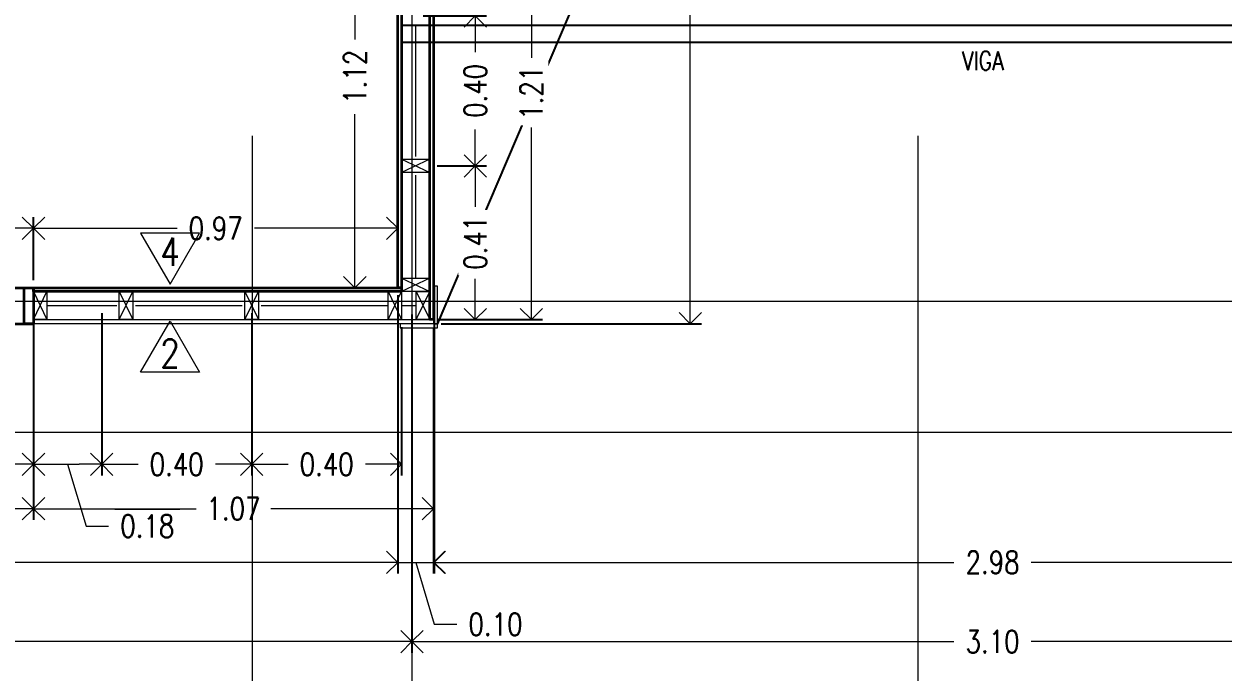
# Model space of a CAD drawing. Header units: metres. Extents: x -2 to 612, y -64 to 156.
# Drawn here: x 459.56 to 462.758, y 42.312 to 44.04 of the extents above; entities that cross this region are included whole.
import ezdxf

# ---------------------------------------------------------------- set-up
doc = ezdxf.new("R2010")
doc.units = ezdxf.units.M
doc.header["$LTSCALE"] = 5
doc.header["$MEASUREMENT"] = 0
doc.layers.get('0').update_dxf_attribs({"color": 30})
doc.layers.get('DEFPOINTS').update_dxf_attribs({"color": 210})
for name, color, linetype, lineweight in [('A-ANNO-DIMS', 3, 'Continuous', 18), ('A-ANNO-SYMB', 3, 'Continuous', 18), ('A-ANNO-TEXT', 3, 'Continuous', 18), ('A-DETL-MBND', 3, 'Continuous', 18), ('A-ELEV-IDEN', 3, 'Continuous', 18), ('A-ELEV-MBE1', 7, 'Continuous', 35), ('A-ELEV-MBE2', 4, 'Continuous', 25), ('A-SECT-MCUT', 7, 'Continuous', 35), ('A-WALL-PATT', 8, 'Continuous', 18), ('A-WALL-STUD', 3, 'Continuous', 18)]:
    doc.layers.add(name, color=color, linetype=linetype, lineweight=lineweight)
doc.styles.add('E-ROMANS', font='romans.shx', dxfattribs={"width": 0.8})
doc.dimstyles.new('E-0050_ARW_12', dxfattribs={"dimscale": 0.001, "dimtxt": 60, "dimasz": 60, "dimexe": 30, "dimexo": 20, "dimgap": 30, "dimtad": 0, "dimzin": 0, "dimdsep": 46, "dimtxsty": 'E-ROMANS', "dimblk": 'OPEN90', "dimcen": 30, "dimclrd": 256, "dimclre": 256, "dimclrt": 256, "dimadec": 0, "dimazin": 0, "dimtfac": 1, "dimtmove": 1, "dimatfit": 3, "dimldrblk": 'OPEN90', "dimfxl": 1, "dimtfill": 1, "dimtolj": 1, "dimtzin": 0, "dimlwd": -1, "dimarcsym": 0})

# ---------------------------------------------------------------- blocks, each defined once
blk = doc.blocks.new('_Open90')
at = {"color": 0, "linetype": 'ByBlock', "lineweight": -2}
for p, q in [((0, 0), (-1, 0)), ((-0.5, 0.5), (0, 0)), ((0, 0), (-0.5, -0.5))]:
    blk.add_line(p, q, dxfattribs=at)
blk = doc.blocks.new('*D309')
at = {"layer": 'A-ANNO-DIMS', "lineweight": -2, "transparency": 16777216}
for p, q in [((458.7355, 43.269), (458.7355, 42.8358)), ((459.5855, 43.279), (459.5855, 42.8358))]:
    blk.add_line(p, q, dxfattribs=at)
at = {"layer": 'A-ANNO-DIMS', "transparency": 16777216}
for p, q in [((458.7955, 42.8658), (459.0574, 42.8658)), ((459.5255, 42.8658), (459.2637, 42.8658))]:
    blk.add_line(p, q, dxfattribs=at)
at = {"layer": 'DEFPOINTS', "color": 0, "transparency": 16777216}
for p in [(459.5855, 43.299), (458.7355, 43.289), (459.5855, 42.8658)]:
    blk.add_point(p, dxfattribs=at)
at = {"layer": 'A-ANNO-DIMS', "transparency": 16777216, "xscale": 0.06, "yscale": 0.06, "zscale": 0.06, "rotation": 180}
blk.add_blockref('_Open90', (458.7355, 42.8658), dxfattribs=at)
at = {"layer": 'A-ANNO-DIMS', "transparency": 16777216, "xscale": 0.06, "yscale": 0.06, "zscale": 0.06}
blk.add_blockref('_Open90', (459.5855, 42.8658), dxfattribs=at)
at = {"layer": 'A-ANNO-DIMS', "transparency": 16777216, "insert": (459.1605, 42.8658), "char_height": 0.06, "attachment_point": 5, "style": 'E-ROMANS', "bg_fill": 3, "box_fill_scale": 1.25, "bg_fill_color": 256, "bg_fill_true_color": 13158600, "bg_fill_transparency": 0}
blk.add_mtext('\\A1;0.85', dxfattribs=at)
blk = doc.blocks.new('*D310')
at = {"layer": 'A-ANNO-DIMS', "lineweight": -2, "transparency": 16777216}
for p, q in [((459.5855, 43.279), (459.5855, 42.8358)), ((459.7675, 43.269), (459.7675, 42.8358))]:
    blk.add_line(p, q, dxfattribs=at)
at = {"layer": 'A-ANNO-DIMS', "transparency": 16777216}
for p, q in [((459.6455, 42.8658), (459.7075, 42.8658)), ((459.6765, 42.8658), (459.726, 42.7008)), ((459.726, 42.7008), (459.786, 42.7008))]:
    blk.add_line(p, q, dxfattribs=at)
at = {"layer": 'DEFPOINTS', "color": 0, "transparency": 16777216}
for p in [(459.5855, 43.299), (459.7675, 43.289), (459.7675, 42.8658)]:
    blk.add_point(p, dxfattribs=at)
at = {"layer": 'A-ANNO-DIMS', "transparency": 16777216, "xscale": 0.06, "yscale": 0.06, "zscale": 0.06, "rotation": 180}
blk.add_blockref('_Open90', (459.5855, 42.8658), dxfattribs=at)
at = {"layer": 'A-ANNO-DIMS', "transparency": 16777216, "xscale": 0.06, "yscale": 0.06, "zscale": 0.06}
blk.add_blockref('_Open90', (459.7675, 42.8658), dxfattribs=at)
at = {"layer": 'A-ANNO-DIMS', "transparency": 16777216, "insert": (459.8892, 42.7008), "char_height": 0.06, "attachment_point": 5, "style": 'E-ROMANS', "bg_fill": 3, "box_fill_scale": 1.25, "bg_fill_color": 256, "bg_fill_true_color": 13158600, "bg_fill_transparency": 0}
blk.add_mtext('\\A1;0.18', dxfattribs=at)
blk = doc.blocks.new('*D311')
at = {"layer": 'A-ANNO-DIMS', "lineweight": -2, "transparency": 16777216}
for p, q in [((459.7675, 43.269), (459.7675, 42.8358)), ((460.1675, 43.269), (460.1675, 42.8358))]:
    blk.add_line(p, q, dxfattribs=at)
at = {"layer": 'A-ANNO-DIMS', "transparency": 16777216}
for p, q in [((459.8275, 42.8658), (459.8644, 42.8658)), ((460.1075, 42.8658), (460.0707, 42.8658))]:
    blk.add_line(p, q, dxfattribs=at)
at = {"layer": 'DEFPOINTS', "color": 0, "transparency": 16777216}
for p in [(459.7675, 43.289), (460.1675, 43.289), (460.1675, 42.8658)]:
    blk.add_point(p, dxfattribs=at)
at = {"layer": 'A-ANNO-DIMS', "transparency": 16777216, "xscale": 0.06, "yscale": 0.06, "zscale": 0.06, "rotation": 180}
blk.add_blockref('_Open90', (459.7675, 42.8658), dxfattribs=at)
at = {"layer": 'A-ANNO-DIMS', "transparency": 16777216, "xscale": 0.06, "yscale": 0.06, "zscale": 0.06}
blk.add_blockref('_Open90', (460.1675, 42.8658), dxfattribs=at)
at = {"layer": 'A-ANNO-DIMS', "transparency": 16777216, "insert": (459.9675, 42.8658), "char_height": 0.06, "attachment_point": 5, "style": 'E-ROMANS', "bg_fill": 3, "box_fill_scale": 1.25, "bg_fill_color": 256, "bg_fill_true_color": 13158600, "bg_fill_transparency": 0}
blk.add_mtext('\\A1;0.40', dxfattribs=at)
blk = doc.blocks.new('*D312')
at = {"layer": 'A-ANNO-DIMS', "lineweight": -2, "transparency": 16777216}
for p, q in [((460.1675, 43.269), (460.1675, 42.8358)), ((460.5675, 43.2315), (460.5675, 42.8358))]:
    blk.add_line(p, q, dxfattribs=at)
at = {"layer": 'A-ANNO-DIMS', "transparency": 16777216}
for p, q in [((460.2275, 42.8658), (460.2644, 42.8658)), ((460.5075, 42.8658), (460.4707, 42.8658))]:
    blk.add_line(p, q, dxfattribs=at)
at = {"layer": 'DEFPOINTS', "color": 0, "transparency": 16777216}
for p in [(460.1675, 43.289), (460.5675, 43.2515), (460.5675, 42.8658)]:
    blk.add_point(p, dxfattribs=at)
at = {"layer": 'A-ANNO-DIMS', "transparency": 16777216, "xscale": 0.06, "yscale": 0.06, "zscale": 0.06, "rotation": 180}
blk.add_blockref('_Open90', (460.1675, 42.8658), dxfattribs=at)
at = {"layer": 'A-ANNO-DIMS', "transparency": 16777216, "xscale": 0.06, "yscale": 0.06, "zscale": 0.06}
blk.add_blockref('_Open90', (460.5675, 42.8658), dxfattribs=at)
at = {"layer": 'A-ANNO-DIMS', "transparency": 16777216, "insert": (460.3675, 42.8658), "char_height": 0.06, "attachment_point": 5, "style": 'E-ROMANS', "bg_fill": 3, "box_fill_scale": 1.25, "bg_fill_color": 256, "bg_fill_true_color": 13158600, "bg_fill_transparency": 0}
blk.add_mtext('\\A1;0.40', dxfattribs=at)
blk = doc.blocks.new('*D314')
at = {"layer": 'A-ANNO-DIMS', "lineweight": -2, "transparency": 16777216}
for p, q in [((459.5855, 43.2305), (459.5855, 42.7173)), ((460.6525, 43.2305), (460.6525, 42.7173))]:
    blk.add_line(p, q, dxfattribs=at)
at = {"layer": 'A-ANNO-DIMS', "transparency": 16777216}
for p, q in [((459.6455, 42.7473), (460.0193, 42.7473)), ((460.5925, 42.7473), (460.2187, 42.7473))]:
    blk.add_line(p, q, dxfattribs=at)
at = {"layer": 'DEFPOINTS', "color": 0, "transparency": 16777216}
for p in [(459.5855, 43.2505), (460.6525, 43.2505), (460.6525, 42.7473)]:
    blk.add_point(p, dxfattribs=at)
at = {"layer": 'A-ANNO-DIMS', "transparency": 16777216, "xscale": 0.06, "yscale": 0.06, "zscale": 0.06, "rotation": 180}
blk.add_blockref('_Open90', (459.5855, 42.7473), dxfattribs=at)
at = {"layer": 'A-ANNO-DIMS', "transparency": 16777216, "xscale": 0.06, "yscale": 0.06, "zscale": 0.06}
blk.add_blockref('_Open90', (460.6525, 42.7473), dxfattribs=at)
at = {"layer": 'A-ANNO-DIMS', "transparency": 16777216, "insert": (460.119, 42.7473), "char_height": 0.06, "attachment_point": 5, "style": 'E-ROMANS', "bg_fill": 3, "box_fill_scale": 1.25, "bg_fill_color": 256, "bg_fill_true_color": 13158600, "bg_fill_transparency": 0}
blk.add_mtext('\\A1;1.07', dxfattribs=at)
blk = doc.blocks.new('*D315')
at = {"layer": 'A-ANNO-DIMS', "lineweight": -2, "transparency": 16777216}
for p, q in [((458.7355, 43.2415), (458.7355, 42.7173)), ((459.5855, 43.2415), (459.5855, 42.7173))]:
    blk.add_line(p, q, dxfattribs=at)
at = {"layer": 'A-ANNO-DIMS', "transparency": 16777216}
for p, q in [((458.7955, 42.7473), (459.0574, 42.7473)), ((459.5255, 42.7473), (459.2637, 42.7473))]:
    blk.add_line(p, q, dxfattribs=at)
at = {"layer": 'DEFPOINTS', "color": 0, "transparency": 16777216}
for p in [(458.7355, 43.2615), (459.5855, 43.2615), (459.5855, 42.7473)]:
    blk.add_point(p, dxfattribs=at)
at = {"layer": 'A-ANNO-DIMS', "transparency": 16777216, "xscale": 0.06, "yscale": 0.06, "zscale": 0.06, "rotation": 180}
blk.add_blockref('_Open90', (458.7355, 42.7473), dxfattribs=at)
at = {"layer": 'A-ANNO-DIMS', "transparency": 16777216, "xscale": 0.06, "yscale": 0.06, "zscale": 0.06}
blk.add_blockref('_Open90', (459.5855, 42.7473), dxfattribs=at)
at = {"layer": 'A-ANNO-DIMS', "transparency": 16777216, "insert": (459.1605, 42.7473), "char_height": 0.06, "attachment_point": 5, "style": 'E-ROMANS', "bg_fill": 3, "box_fill_scale": 1.25, "bg_fill_color": 256, "bg_fill_true_color": 13158600, "bg_fill_transparency": 0}
blk.add_mtext('\\A1;0.85', dxfattribs=at)
blk = doc.blocks.new('*D316')
at = {"layer": 'A-ANNO-DIMS', "lineweight": -2, "transparency": 16777216}
for p, q in [((460.5575, 43.3165), (460.5575, 42.5741)), ((457.5355, 42.9415), (457.5355, 42.5741))]:
    blk.add_line(p, q, dxfattribs=at)
at = {"layer": 'A-ANNO-DIMS', "transparency": 16777216}
for p, q in [((457.5955, 42.6041), (458.9434, 42.6041)), ((460.4975, 42.6041), (459.1497, 42.6041))]:
    blk.add_line(p, q, dxfattribs=at)
at = {"layer": 'DEFPOINTS', "color": 0, "transparency": 16777216}
for p in [(460.5575, 43.3365), (457.5355, 42.9615), (460.5575, 42.6041)]:
    blk.add_point(p, dxfattribs=at)
at = {"layer": 'A-ANNO-DIMS', "transparency": 16777216, "xscale": 0.06, "yscale": 0.06, "zscale": 0.06, "rotation": 180}
blk.add_blockref('_Open90', (457.5355, 42.6041), dxfattribs=at)
at = {"layer": 'A-ANNO-DIMS', "transparency": 16777216, "xscale": 0.06, "yscale": 0.06, "zscale": 0.06}
blk.add_blockref('_Open90', (460.5575, 42.6041), dxfattribs=at)
at = {"layer": 'A-ANNO-DIMS', "transparency": 16777216, "insert": (459.0465, 42.6041), "char_height": 0.06, "attachment_point": 5, "style": 'E-ROMANS', "bg_fill": 3, "box_fill_scale": 1.25, "bg_fill_color": 256, "bg_fill_true_color": 13158600, "bg_fill_transparency": 0}
blk.add_mtext('\\A1;3.02', dxfattribs=at)
blk = doc.blocks.new('*D317')
at = {"layer": 'A-ANNO-DIMS', "lineweight": -2, "transparency": 16777216}
for p, q in [((457.4335, 42.9415), (457.4335, 42.1527)), ((463.7445, 42.2557), (463.7445, 42.1527))]:
    blk.add_line(p, q, dxfattribs=at)
at = {"layer": 'A-ANNO-DIMS', "transparency": 16777216}
for p, q in [((457.4935, 42.1827), (460.4939, 42.1827)), ((463.6845, 42.1827), (460.6842, 42.1827))]:
    blk.add_line(p, q, dxfattribs=at)
at = {"layer": 'DEFPOINTS', "color": 0, "transparency": 16777216}
for p in [(457.4335, 42.9615), (463.7445, 42.2757), (463.7445, 42.1827)]:
    blk.add_point(p, dxfattribs=at)
at = {"layer": 'A-ANNO-DIMS', "transparency": 16777216, "xscale": 0.06, "yscale": 0.06, "zscale": 0.06, "rotation": 180}
blk.add_blockref('_Open90', (457.4335, 42.1827), dxfattribs=at)
at = {"layer": 'A-ANNO-DIMS', "transparency": 16777216, "xscale": 0.06, "yscale": 0.06, "zscale": 0.06}
blk.add_blockref('_Open90', (463.7445, 42.1827), dxfattribs=at)
at = {"layer": 'A-ANNO-DIMS', "transparency": 16777216, "insert": (460.589, 42.1827), "char_height": 0.06, "attachment_point": 5, "style": 'E-ROMANS', "bg_fill": 3, "box_fill_scale": 1.25, "bg_fill_color": 256, "bg_fill_true_color": 13158600, "bg_fill_transparency": 0}
blk.add_mtext('\\A1;6.31', dxfattribs=at)
blk = doc.blocks.new('*D318')
at = {"layer": 'A-ANNO-DIMS', "lineweight": -2, "transparency": 16777216}
for p, q in [((460.6545, 43.3405), (460.6545, 42.5741)), ((463.6325, 43.3405), (463.6325, 42.5741))]:
    blk.add_line(p, q, dxfattribs=at)
at = {"layer": 'A-ANNO-DIMS', "transparency": 16777216}
for p, q in [((460.7145, 42.6041), (462.0404, 42.6041)), ((463.5725, 42.6041), (462.2467, 42.6041))]:
    blk.add_line(p, q, dxfattribs=at)
at = {"layer": 'DEFPOINTS', "color": 0, "transparency": 16777216}
for p in [(460.6545, 43.3605), (463.6325, 43.3605), (463.6325, 42.6041)]:
    blk.add_point(p, dxfattribs=at)
at = {"layer": 'A-ANNO-DIMS', "transparency": 16777216, "xscale": 0.06, "yscale": 0.06, "zscale": 0.06, "rotation": 180}
blk.add_blockref('_Open90', (460.6545, 42.6041), dxfattribs=at)
at = {"layer": 'A-ANNO-DIMS', "transparency": 16777216, "xscale": 0.06, "yscale": 0.06, "zscale": 0.06}
blk.add_blockref('_Open90', (463.6325, 42.6041), dxfattribs=at)
at = {"layer": 'A-ANNO-DIMS', "transparency": 16777216, "insert": (462.1435, 42.6041), "char_height": 0.06, "attachment_point": 5, "style": 'E-ROMANS', "bg_fill": 3, "box_fill_scale": 1.25, "bg_fill_color": 256, "bg_fill_true_color": 13158600, "bg_fill_transparency": 0}
blk.add_mtext('\\A1;2.98', dxfattribs=at)
blk = doc.blocks.new('*D319')
at = {"layer": 'A-ANNO-DIMS', "lineweight": -2, "transparency": 16777216}
for p, q in [((460.6625, 43.6615), (460.7938, 43.6615)), ((460.6625, 43.2515), (460.7938, 43.2515))]:
    blk.add_line(p, q, dxfattribs=at)
at = {"layer": 'A-ANNO-DIMS', "transparency": 16777216}
for p, q in [((460.7638, 43.6015), (460.7638, 43.5528)), ((460.7638, 43.3115), (460.7638, 43.3603))]:
    blk.add_line(p, q, dxfattribs=at)
at = {"layer": 'DEFPOINTS', "color": 0, "transparency": 16777216}
for p in [(460.6425, 43.6615), (460.7638, 43.6615), (460.6425, 43.2515)]:
    blk.add_point(p, dxfattribs=at)
at = {"layer": 'A-ANNO-DIMS', "transparency": 16777216, "xscale": 0.06, "yscale": 0.06, "zscale": 0.06}
for p, rotation in [((460.7638, 43.6615), 90), ((460.7638, 43.2515), 270)]:
    blk.add_blockref('_Open90', p, dxfattribs=dict(at, rotation=rotation))
at = {"layer": 'A-ANNO-DIMS', "transparency": 16777216, "insert": (460.7638, 43.4565), "char_height": 0.06, "attachment_point": 5, "rotation": 90, "style": 'E-ROMANS', "bg_fill": 3, "box_fill_scale": 1.25, "bg_fill_color": 256, "bg_fill_true_color": 13158600, "bg_fill_transparency": 0}
blk.add_mtext('\\A1;0.41', dxfattribs=at)
blk = doc.blocks.new('*D320')
at = {"layer": 'A-ANNO-DIMS', "lineweight": -2, "transparency": 16777216}
for p, q in [((460.625, 44.0615), (460.7938, 44.0615)), ((460.6625, 43.6615), (460.7938, 43.6615))]:
    blk.add_line(p, q, dxfattribs=at)
at = {"layer": 'A-ANNO-DIMS', "transparency": 16777216}
for p, q in [((460.7638, 44.0015), (460.7638, 43.9647)), ((460.7638, 43.7215), (460.7638, 43.7584))]:
    blk.add_line(p, q, dxfattribs=at)
at = {"layer": 'DEFPOINTS', "color": 0, "transparency": 16777216}
for p in [(460.605, 44.0615), (460.7638, 44.0615), (460.6425, 43.6615)]:
    blk.add_point(p, dxfattribs=at)
at = {"layer": 'A-ANNO-DIMS', "transparency": 16777216, "xscale": 0.06, "yscale": 0.06, "zscale": 0.06}
for p, rotation in [((460.7638, 44.0615), 90), ((460.7638, 43.6615), 270)]:
    blk.add_blockref('_Open90', p, dxfattribs=dict(at, rotation=rotation))
at = {"layer": 'A-ANNO-DIMS', "transparency": 16777216, "insert": (460.7638, 43.8615), "char_height": 0.06, "attachment_point": 5, "rotation": 90, "style": 'E-ROMANS', "bg_fill": 3, "box_fill_scale": 1.25, "bg_fill_color": 256, "bg_fill_true_color": 13158600, "bg_fill_transparency": 0}
blk.add_mtext('\\A1;0.40', dxfattribs=at)
blk = doc.blocks.new('*D337')
at = {"layer": 'A-ANNO-DIMS', "lineweight": -2, "transparency": 16777216}
for p, q in [((460.6725, 44.4615), (460.9434, 44.4615)), ((460.6725, 43.2515), (460.9434, 43.2515))]:
    blk.add_line(p, q, dxfattribs=at)
at = {"layer": 'A-ANNO-DIMS', "transparency": 16777216}
for p, q in [((460.9134, 44.4015), (460.9134, 43.9494)), ((460.9134, 43.3115), (460.9134, 43.7637))]:
    blk.add_line(p, q, dxfattribs=at)
at = {"layer": 'DEFPOINTS', "color": 0, "transparency": 16777216}
for p in [(460.6525, 44.4615), (460.9134, 44.4615), (460.6525, 43.2515)]:
    blk.add_point(p, dxfattribs=at)
at = {"layer": 'A-ANNO-DIMS', "transparency": 16777216, "xscale": 0.06, "yscale": 0.06, "zscale": 0.06}
for p, rotation in [((460.9134, 44.4615), 90), ((460.9134, 43.2515), 270)]:
    blk.add_blockref('_Open90', p, dxfattribs=dict(at, rotation=rotation))
at = {"layer": 'A-ANNO-DIMS', "transparency": 16777216, "insert": (460.9134, 43.8565), "char_height": 0.06, "attachment_point": 5, "rotation": 90, "style": 'E-ROMANS', "bg_fill": 3, "box_fill_scale": 1.25, "bg_fill_color": 256, "bg_fill_true_color": 13158600, "bg_fill_transparency": 0}
blk.add_mtext('\\A1;1.21', dxfattribs=at)
blk = doc.blocks.new('*D371')
at = {"layer": 'A-ANNO-DIMS', "lineweight": -2, "transparency": 16777216}
for p, q in [((460.5375, 44.4615), (460.4128, 44.4615)), ((460.5375, 43.3365), (460.4128, 43.3365))]:
    blk.add_line(p, q, dxfattribs=at)
at = {"layer": 'A-ANNO-DIMS', "transparency": 16777216}
for p, q in [((460.4428, 44.4015), (460.4428, 43.9988)), ((460.4428, 43.3965), (460.4428, 43.7993))]:
    blk.add_line(p, q, dxfattribs=at)
at = {"layer": 'DEFPOINTS', "color": 0, "transparency": 16777216}
for p in [(460.4428, 44.4615), (460.5575, 44.4615), (460.5575, 43.3365)]:
    blk.add_point(p, dxfattribs=at)
at = {"layer": 'A-ANNO-DIMS', "transparency": 16777216, "xscale": 0.06, "yscale": 0.06, "zscale": 0.06}
for p, rotation in [((460.4428, 44.4615), 90), ((460.4428, 43.3365), 270)]:
    blk.add_blockref('_Open90', p, dxfattribs=dict(at, rotation=rotation))
at = {"layer": 'A-ANNO-DIMS', "transparency": 16777216, "insert": (460.4428, 43.899), "char_height": 0.06, "attachment_point": 5, "rotation": 90, "style": 'E-ROMANS', "bg_fill": 3, "box_fill_scale": 1.25, "bg_fill_color": 256, "bg_fill_true_color": 13158600, "bg_fill_transparency": 0}
blk.add_mtext('\\A1;1.12', dxfattribs=at)
blk = doc.blocks.new('*D377')
at = {"layer": 'A-ANNO-DIMS', "lineweight": -2, "transparency": 16777216}
for p, q in [((459.5855, 43.3565), (459.5855, 43.5251)), ((460.5575, 43.3565), (460.5575, 43.5251))]:
    blk.add_line(p, q, dxfattribs=at)
at = {"layer": 'A-ANNO-DIMS', "transparency": 16777216}
for p, q in [((459.6455, 43.4951), (459.9684, 43.4951)), ((460.4975, 43.4951), (460.1747, 43.4951))]:
    blk.add_line(p, q, dxfattribs=at)
at = {"layer": 'DEFPOINTS', "color": 0, "transparency": 16777216}
for p in [(460.5575, 43.4951), (459.5855, 43.3365), (460.5575, 43.3365)]:
    blk.add_point(p, dxfattribs=at)
at = {"layer": 'A-ANNO-DIMS', "transparency": 16777216, "xscale": 0.06, "yscale": 0.06, "zscale": 0.06, "rotation": 180}
blk.add_blockref('_Open90', (459.5855, 43.4951), dxfattribs=at)
at = {"layer": 'A-ANNO-DIMS', "transparency": 16777216, "xscale": 0.06, "yscale": 0.06, "zscale": 0.06}
blk.add_blockref('_Open90', (460.5575, 43.4951), dxfattribs=at)
at = {"layer": 'A-ANNO-DIMS', "transparency": 16777216, "insert": (460.0715, 43.4951), "char_height": 0.06, "attachment_point": 5, "style": 'E-ROMANS', "bg_fill": 3, "box_fill_scale": 1.25, "bg_fill_color": 256, "bg_fill_true_color": 13158600, "bg_fill_transparency": 0}
blk.add_mtext('\\A1;0.97', dxfattribs=at)
blk = doc.blocks.new('*D392')
at = {"layer": 'A-ANNO-DIMS', "lineweight": -2, "transparency": 16777216}
for p, q in [((458.7355, 43.3565), (458.7355, 43.5251)), ((459.5855, 43.3566), (459.5855, 43.5251))]:
    blk.add_line(p, q, dxfattribs=at)
at = {"layer": 'A-ANNO-DIMS', "transparency": 16777216}
for p, q in [((458.7955, 43.4951), (459.0574, 43.4951)), ((459.5255, 43.4951), (459.2637, 43.4951))]:
    blk.add_line(p, q, dxfattribs=at)
at = {"layer": 'DEFPOINTS', "color": 0, "transparency": 16777216}
for p in [(459.5855, 43.4951), (458.7355, 43.3365), (459.5855, 43.3366)]:
    blk.add_point(p, dxfattribs=at)
at = {"layer": 'A-ANNO-DIMS', "transparency": 16777216, "xscale": 0.06, "yscale": 0.06, "zscale": 0.06, "rotation": 180}
blk.add_blockref('_Open90', (458.7355, 43.4951), dxfattribs=at)
at = {"layer": 'A-ANNO-DIMS', "transparency": 16777216, "xscale": 0.06, "yscale": 0.06, "zscale": 0.06}
blk.add_blockref('_Open90', (459.5855, 43.4951), dxfattribs=at)
at = {"layer": 'A-ANNO-DIMS', "transparency": 16777216, "insert": (459.1605, 43.4951), "char_height": 0.06, "attachment_point": 5, "style": 'E-ROMANS', "bg_fill": 3, "box_fill_scale": 1.25, "bg_fill_color": 256, "bg_fill_true_color": 13158600, "bg_fill_transparency": 0}
blk.add_mtext('\\A1;0.85', dxfattribs=at)
blk = doc.blocks.new('*D1022')
at = {"layer": 'A-ANNO-DIMS', "lineweight": -2, "transparency": 16777216}
for p, q in [((460.6725, 50.2595), (461.3672, 50.2595)), ((460.6725, 43.2405), (461.3672, 43.2405))]:
    blk.add_line(p, q, dxfattribs=at)
at = {"layer": 'A-ANNO-DIMS', "transparency": 16777216}
for p, q in [((461.3372, 50.1995), (461.3372, 46.8532)), ((461.3372, 43.3005), (461.3372, 46.6469))]:
    blk.add_line(p, q, dxfattribs=at)
at = {"layer": 'DEFPOINTS', "color": 0, "transparency": 16777216}
for p in [(460.6525, 50.2595), (461.3372, 50.2595), (460.6525, 43.2405)]:
    blk.add_point(p, dxfattribs=at)
at = {"layer": 'A-ANNO-DIMS', "transparency": 16777216, "xscale": 0.06, "yscale": 0.06, "zscale": 0.06}
for p, rotation in [((461.3372, 50.2595), 90), ((461.3372, 43.2405), 270)]:
    blk.add_blockref('_Open90', p, dxfattribs=dict(at, rotation=rotation))
at = {"layer": 'A-ANNO-DIMS', "transparency": 16777216, "insert": (461.3372, 46.75), "char_height": 0.06, "attachment_point": 5, "rotation": 90, "style": 'E-ROMANS', "bg_fill": 3, "box_fill_scale": 1.25, "bg_fill_color": 256, "bg_fill_true_color": 13158600, "bg_fill_transparency": 0}
blk.add_mtext('\\A1;7.02', dxfattribs=at)
blk = doc.blocks.new('*D852')
at = {"layer": 'A-ANNO-DIMS', "lineweight": -2, "transparency": 16777216}
for p, q in [((460.595, 43.2655), (460.595, 42.3628)), ((457.498, 42.9775), (457.498, 42.3628))]:
    blk.add_line(p, q, dxfattribs=at)
at = {"layer": 'A-ANNO-DIMS', "transparency": 16777216}
for p, q in [((457.558, 42.3928), (458.9434, 42.3928)), ((460.535, 42.3928), (459.1497, 42.3928))]:
    blk.add_line(p, q, dxfattribs=at)
at = {"layer": 'DEFPOINTS', "color": 0, "transparency": 16777216}
for p in [(460.595, 43.2855), (457.498, 42.9975), (460.595, 42.3928)]:
    blk.add_point(p, dxfattribs=at)
at = {"layer": 'A-ANNO-DIMS', "transparency": 16777216, "xscale": 0.06, "yscale": 0.06, "zscale": 0.06, "rotation": 180}
blk.add_blockref('_Open90', (457.498, 42.3928), dxfattribs=at)
at = {"layer": 'A-ANNO-DIMS', "transparency": 16777216, "xscale": 0.06, "yscale": 0.06, "zscale": 0.06}
blk.add_blockref('_Open90', (460.595, 42.3928), dxfattribs=at)
at = {"layer": 'A-ANNO-DIMS', "transparency": 16777216, "insert": (459.0465, 42.3928), "char_height": 0.06, "attachment_point": 5, "style": 'E-ROMANS', "bg_fill": 3, "box_fill_scale": 1.25, "bg_fill_color": 256, "bg_fill_true_color": 13158600, "bg_fill_transparency": 0}
blk.add_mtext('\\A1;3.10', dxfattribs=at)
blk = doc.blocks.new('*D853')
at = {"layer": 'A-ANNO-DIMS', "lineweight": -2, "transparency": 16777216}
for p, q in [((460.595, 43.2655), (460.595, 42.3628)), ((463.692, 42.9775), (463.692, 42.3628))]:
    blk.add_line(p, q, dxfattribs=at)
at = {"layer": 'A-ANNO-DIMS', "transparency": 16777216}
for p, q in [((460.655, 42.3928), (462.0404, 42.3928)), ((463.632, 42.3928), (462.2467, 42.3928))]:
    blk.add_line(p, q, dxfattribs=at)
at = {"layer": 'DEFPOINTS', "color": 0, "transparency": 16777216}
for p in [(460.595, 43.2855), (463.692, 42.9975), (463.692, 42.3928)]:
    blk.add_point(p, dxfattribs=at)
at = {"layer": 'A-ANNO-DIMS', "transparency": 16777216, "xscale": 0.06, "yscale": 0.06, "zscale": 0.06, "rotation": 180}
blk.add_blockref('_Open90', (460.595, 42.3928), dxfattribs=at)
at = {"layer": 'A-ANNO-DIMS', "transparency": 16777216, "xscale": 0.06, "yscale": 0.06, "zscale": 0.06}
blk.add_blockref('_Open90', (463.692, 42.3928), dxfattribs=at)
at = {"layer": 'A-ANNO-DIMS', "transparency": 16777216, "insert": (462.1435, 42.3928), "char_height": 0.06, "attachment_point": 5, "style": 'E-ROMANS', "bg_fill": 3, "box_fill_scale": 1.25, "bg_fill_color": 256, "bg_fill_true_color": 13158600, "bg_fill_transparency": 0}
blk.add_mtext('\\A1;3.10', dxfattribs=at)
blk = doc.blocks.new('*D1471')
at = {"layer": 'A-ANNO-DIMS', "lineweight": -2, "transparency": 16777216}
for p, q in [((460.5575, 43.3165), (460.5575, 42.5741)), ((460.6525, 43.2205), (460.6525, 42.5741))]:
    blk.add_line(p, q, dxfattribs=at)
at = {"layer": 'A-ANNO-DIMS', "transparency": 16777216}
for p, q in [((460.4975, 42.6041), (460.4375, 42.6041)), ((460.5575, 42.6041), (460.6525, 42.6041)), ((460.5575, 42.6041), (460.6525, 42.6041)), ((460.605, 42.6041), (460.6545, 42.4391)), ((460.7125, 42.6041), (460.7725, 42.6041)), ((460.6545, 42.4391), (460.7145, 42.4391))]:
    blk.add_line(p, q, dxfattribs=at)
at = {"layer": 'DEFPOINTS', "color": 0, "transparency": 16777216}
for p in [(460.5575, 43.3365), (460.6525, 43.2405), (460.6525, 42.6041)]:
    blk.add_point(p, dxfattribs=at)
at = {"layer": 'A-ANNO-DIMS', "transparency": 16777216, "xscale": 0.06, "yscale": 0.06, "zscale": 0.06}
blk.add_blockref('_Open90', (460.5575, 42.6041), dxfattribs=at)
at = {"layer": 'A-ANNO-DIMS', "transparency": 16777216, "xscale": 0.06, "yscale": 0.06, "zscale": 0.06, "rotation": 180}
blk.add_blockref('_Open90', (460.6525, 42.6041), dxfattribs=at)
at = {"layer": 'A-ANNO-DIMS', "transparency": 16777216, "insert": (460.8177, 42.4391), "char_height": 0.06, "attachment_point": 5, "style": 'E-ROMANS', "bg_fill": 3, "box_fill_scale": 1.25, "bg_fill_color": 256, "bg_fill_true_color": 13158600, "bg_fill_transparency": 0}
blk.add_mtext('\\A1;0.10', dxfattribs=at)

msp = doc.modelspace()

# ---------------------------------------------------------------- linework, layer by layer
at = {"layer": 'A-ANNO-SYMB'}
msp.add_line((478.32254, 43.30004), (455.48822, 43.30004), dxfattribs=at)
at = {"layer": 'A-DETL-MBND'}
for points in [[(460.66352, 43.34054), (460.65252, 43.34054), (460.65252, 43.24054), (460.66352, 43.24054)], [(460.65252, 43.25154), (460.65252, 43.24054), (459.58552, 43.24054), (459.58552, 43.25154)], [(460.66352, 43.22954), (460.66352, 43.24054), (460.56352, 43.24054), (460.56352, 43.22954)]]:
    msp.add_lwpolyline(points, close=True, dxfattribs=at)
at = {"layer": 'A-ELEV-IDEN'}
msp.add_line((463.63053, 42.95053), (457.53553, 42.95054), dxfattribs=at)
at = {"layer": 'A-ELEV-MBE1'}
for p, q in [((458.73552, 43.33654), (459.58552, 43.33654)), ((458.73553, 43.24054), (459.58552, 43.24054))]:
    msp.add_line(p, q, dxfattribs=at)
msp.add_lwpolyline([(459.56052, 43.33654), (459.58552, 43.33654), (459.58552, 43.24054), (459.56052, 43.24054)], close=True, dxfattribs=at)
at = {"layer": 'A-ELEV-MBE2', "ltscale": 7}
msp.add_line((460.66352, 43.23954), (463.63052, 50.21353), dxfattribs=at)
at = {"layer": 'A-SECT-MCUT'}
for points in [[(460.56752, 44.46154), (460.56752, 43.33654), (460.55752, 43.33654), (460.55752, 44.46154)], [(460.65252, 44.46154), (460.65252, 43.25154), (460.64252, 43.25154), (460.64252, 44.46154)], [(459.58552, 43.33654), (460.56752, 43.33654), (460.56752, 43.32654), (459.58552, 43.32654)]]:
    msp.add_lwpolyline(points, close=True, dxfattribs=at)
at = {"layer": 'A-WALL-PATT', "ltscale": 0.1}
msp.add_line((460.60502, 43.36254), (460.60502, 43.63654), dxfattribs=at)

# ---------------------------------------------------------------- texts
at = {"layer": 'A-ANNO-TEXT', "insert": (462.11741, 43.94207), "char_height": 0.05, "attachment_point": 5, "style": 'E-ROMANS'}
msp.add_mtext('\\pi-0.15,l0.15,t0.15;VIGA', dxfattribs=at)

# ---------------------------------------------------------------- next in the draw order: dimensions: what is measured, and where the dimension line sits
at = {"layer": 'A-ANNO-DIMS'}
dim = msp.add_linear_dim(base=(459.58552, 42.86581), p1=(458.73552, 43.28904), p2=(459.58552, 43.29904), dimstyle='E-0050_ARW_12', dxfattribs=at)
dim.commit()
dim.dimension.update_dxf_attribs({"geometry": '*D309', "text_midpoint": (459.16052, 42.86581)})

# ---------------------------------------------------------------- next in the draw order: dimensions: what is measured, and where the dimension line sits
dim = msp.add_linear_dim(base=(459.76751, 42.86581), p1=(459.58552, 43.29904), p2=(459.76751, 43.28904), dimstyle='E-0050_ARW_12', dxfattribs=at)
dim.commit()
dim.dimension.update_dxf_attribs({"geometry": '*D310', "text_midpoint": (459.81602, 42.70081)})

# ---------------------------------------------------------------- next in the draw order: dimensions: what is measured, and where the dimension line sits
dim = msp.add_linear_dim(base=(460.16751, 42.86581), p1=(459.76751, 43.28904), p2=(460.16751, 43.28904), dimstyle='E-0050_ARW_12', dxfattribs=at)
dim.commit()
dim.dimension.update_dxf_attribs({"geometry": '*D311', "text_midpoint": (459.96751, 42.86581)})

# ---------------------------------------------------------------- next in the draw order: dimensions: what is measured, and where the dimension line sits
dim = msp.add_linear_dim(base=(460.56752, 42.86581), p1=(460.16751, 43.28904), p2=(460.56752, 43.25154), dimstyle='E-0050_ARW_12', dxfattribs=at)
dim.commit()
dim.dimension.update_dxf_attribs({"geometry": '*D312', "text_midpoint": (460.36752, 42.86581)})

# ---------------------------------------------------------------- next in the draw order: dimensions: what is measured, and where the dimension line sits
dim = msp.add_linear_dim(base=(460.65252, 42.74726), p1=(459.58552, 43.25054), p2=(460.65252, 43.25054), dimstyle='E-0050_ARW_12', dxfattribs=at)
dim.commit()
dim.dimension.update_dxf_attribs({"geometry": '*D314', "text_midpoint": (460.11902, 42.74726)})

# ---------------------------------------------------------------- next in the draw order: dimensions: what is measured, and where the dimension line sits
dim = msp.add_linear_dim(base=(459.58552, 42.74726), p1=(458.73552, 43.26154), p2=(459.58552, 43.26154), dimstyle='E-0050_ARW_12', dxfattribs=at)
dim.commit()
dim.dimension.update_dxf_attribs({"geometry": '*D315', "text_midpoint": (459.16052, 42.74726)})

# ---------------------------------------------------------------- next in the draw order: dimensions: what is measured, and where the dimension line sits
dim = msp.add_linear_dim(base=(460.55752, 42.60409), p1=(457.53554, 42.96154), p2=(460.55752, 43.33654), dimstyle='E-0050_ARW_12', dxfattribs=at)
dim.commit()
dim.dimension.update_dxf_attribs({"geometry": '*D316', "text_midpoint": (459.04653, 42.60409)})

# ---------------------------------------------------------------- next in the draw order: dimensions: what is measured, and where the dimension line sits
dim = msp.add_linear_dim(base=(460.442789, 44.461539), p1=(460.557525, 43.336544), p2=(460.557523, 44.461539), angle=90, dimstyle='E-0050_ARW_12', dxfattribs=at)
dim.commit()
dim.dimension.update_dxf_attribs({"geometry": '*D371', "text_midpoint": (460.442789, 43.899042)})
dim = msp.add_linear_dim(base=(463.74455, 42.18267), p1=(457.43353, 42.96154), p2=(463.74455, 42.27566), dimstyle='E-0050_ARW_12', dxfattribs=at)
dim.commit()
dim.dimension.update_dxf_attribs({"geometry": '*D317', "text_midpoint": (460.58904, 42.18267)})

# ---------------------------------------------------------------- next in the draw order: dimensions: what is measured, and where the dimension line sits
for base, p1, p2, picture, middle in [((460.55752, 43.49507), (459.58552, 43.33654), (460.55752, 43.33654), '*D377', (460.07152, 43.49507)), ((463.63252, 42.60409), (460.65452, 43.36054), (463.63252, 43.36054), '*D318', (462.14352, 42.60409))]:
    dim = msp.add_linear_dim(base=base, p1=p1, p2=p2, dimstyle='E-0050_ARW_12', dxfattribs=at)
    dim.commit()
    dim.dimension.update_dxf_attribs({"geometry": picture, "text_midpoint": middle})

# ---------------------------------------------------------------- next in the draw order: linework, layer by layer
at = {"layer": 'A-ANNO-TEXT'}
msp.add_lwpolyline([(459.94988, 43.34654), (460.02832, 43.48241), (459.87144, 43.4824)], close=True, dxfattribs=at)

# ---------------------------------------------------------------- next in the draw order: texts
at = {"layer": 'A-ANNO-TEXT', "insert": (459.94988, 43.43229), "char_height": 0.075, "attachment_point": 5, "rotation": 0.00048, "style": 'E-ROMANS'}
msp.add_mtext('\\pi-0.45,l0.45,t0.45;4', dxfattribs=at)

# ---------------------------------------------------------------- next in the draw order: dimensions: what is measured, and where the dimension line sits
at = {"layer": 'A-ANNO-DIMS'}
dim = msp.add_linear_dim(base=(460.76383, 43.66154), p1=(460.64252, 43.25154), p2=(460.64252, 43.66154), angle=90, dimstyle='E-0050_ARW_12', dxfattribs=at)
dim.commit()
dim.dimension.update_dxf_attribs({"geometry": '*D319', "text_midpoint": (460.76383, 43.45654)})
dim = msp.add_linear_dim(base=(459.58552, 43.49507), p1=(458.73552, 43.33654), p2=(459.58552, 43.33658), dimstyle='E-0050_ARW_12', dxfattribs=at)
dim.commit()
dim.dimension.update_dxf_attribs({"geometry": '*D392', "text_midpoint": (459.16052, 43.49507)})

# ---------------------------------------------------------------- next in the draw order: dimensions: what is measured, and where the dimension line sits
dim = msp.add_linear_dim(base=(460.76383, 44.06154), p1=(460.64252, 43.66154), p2=(460.60502, 44.06154), angle=90, dimstyle='E-0050_ARW_12', dxfattribs=at)
dim.commit()
dim.dimension.update_dxf_attribs({"geometry": '*D320', "text_midpoint": (460.76383, 43.86154)})

# ---------------------------------------------------------------- next in the draw order: linework, layer by layer
at = {"layer": 'A-ANNO-SYMB'}
msp.add_line((460.59502, 52.35043), (460.59502, 41.94592), dxfattribs=at)
at = {"layer": 'A-WALL-PATT', "ltscale": 0.1}
msp.add_line((460.60502, 43.68654), (460.60502, 44.03654), dxfattribs=at)

# ---------------------------------------------------------------- next in the draw order: dimensions: what is measured, and where the dimension line sits
at = {"layer": 'A-ANNO-DIMS'}
dim = msp.add_linear_dim(base=(460.91336, 44.46154), p1=(460.65252, 43.25154), p2=(460.65252, 44.46154), angle=90, dimstyle='E-0050_ARW_12', dxfattribs=at)
dim.commit()
dim.dimension.update_dxf_attribs({"geometry": '*D337', "text_midpoint": (460.91336, 43.85654)})

# ---------------------------------------------------------------- next in the draw order: dimensions: what is measured, and where the dimension line sits
dim = msp.add_linear_dim(base=(461.33716, 50.25954), p1=(460.65252, 43.24054), p2=(460.65252, 50.25954), angle=90, dimstyle='E-0050_ARW_12', dxfattribs=at)
dim.commit()
dim.dimension.update_dxf_attribs({"geometry": '*D1022', "text_midpoint": (461.33716, 46.75004)})
dim = msp.add_linear_dim(base=(460.59502, 42.39278), p1=(457.49803, 42.99754), p2=(460.59502, 43.28554), dimstyle='E-0050_ARW_12', dxfattribs=at)
dim.commit()
dim.dimension.update_dxf_attribs({"geometry": '*D852', "text_midpoint": (459.04653, 42.39278)})

# ---------------------------------------------------------------- next in the draw order: linework, layer by layer
at = {"layer": 'A-ANNO-SYMB'}
msp.add_line((460.169, 43.74195), (460.169, 42.05367), dxfattribs=at)
at = {"layer": 'A-ANNO-TEXT'}
msp.add_lwpolyline([(459.94988, 43.24754), (460.02832, 43.11168), (459.87144, 43.11168)], close=True, dxfattribs=at)
at = {"layer": 'A-ELEV-MBE2'}
for p, q in [((460.56752, 44.03654), (463.71752, 44.03655)), ((460.56752, 43.99154), (463.71753, 43.99155))]:
    msp.add_line(p, q, dxfattribs=at)
at = {"layer": 'A-WALL-PATT', "ltscale": 0.1}
for p, q in [((459.62152, 43.28904), (459.80752, 43.28904)), ((459.85752, 43.28904), (460.14251, 43.28904))]:
    msp.add_line(p, q, dxfattribs=at)
at = {"layer": 'A-WALL-STUD'}
for p, q in [((460.56752, 43.67954), (460.64252, 43.64354)), ((460.64252, 43.67954), (460.56752, 43.64354)), ((459.58552, 43.25154), (459.62152, 43.32654)), ((459.58552, 43.32654), (459.62152, 43.25154)), ((459.81452, 43.25154), (459.85052, 43.32654)), ((459.81452, 43.32654), (459.85052, 43.25154)), ((460.14951, 43.25154), (460.18551, 43.32654)), ((460.14951, 43.32654), (460.18551, 43.25154))]:
    msp.add_line(p, q, dxfattribs=at)
for points in [[(460.56752, 43.67954), (460.64252, 43.67954), (460.64252, 43.64354), (460.56752, 43.64354)], [(459.58552, 43.25154), (459.58552, 43.32654), (459.62152, 43.32654), (459.62152, 43.25154)], [(459.81452, 43.25154), (459.81452, 43.32654), (459.85052, 43.32654), (459.85052, 43.25154)], [(460.14951, 43.25154), (460.14951, 43.32654), (460.18551, 43.32654), (460.18551, 43.25154)]]:
    msp.add_lwpolyline(points, close=True, dxfattribs=at)

# ---------------------------------------------------------------- next in the draw order: texts
at = {"layer": 'A-ANNO-TEXT', "insert": (459.94988, 43.16179), "char_height": 0.075, "attachment_point": 5, "rotation": 359.99952, "style": 'E-ROMANS'}
msp.add_mtext('\\pi-0.45,l0.45,t0.45;2', dxfattribs=at)

# ---------------------------------------------------------------- next in the draw order: dimensions: what is measured, and where the dimension line sits
at = {"layer": 'A-ANNO-DIMS'}
dim = msp.add_linear_dim(base=(463.69203, 42.39278), p1=(460.59502, 43.28554), p2=(463.69203, 42.99754), dimstyle='E-0050_ARW_12', dxfattribs=at)
dim.commit()
dim.dimension.update_dxf_attribs({"geometry": '*D853', "text_midpoint": (462.14353, 42.39278)})

# ---------------------------------------------------------------- next in the draw order: linework, layer by layer
at = {"layer": 'A-ANNO-SYMB'}
msp.add_line((461.94429, 43.74195), (461.94429, 42.05367), dxfattribs=at)

# ---------------------------------------------------------------- next in the draw order: dimensions: what is measured, and where the dimension line sits
at = {"layer": 'A-ANNO-DIMS'}
dim = msp.add_linear_dim(base=(460.652525, 42.604085), p1=(460.557524, 43.336544), p2=(460.652525, 43.240539), dimstyle='E-0050_ARW_12', dxfattribs=at)
dim.commit()
dim.dimension.update_dxf_attribs({"geometry": '*D1471', "text_midpoint": (460.744525, 42.439085)})

# ---------------------------------------------------------------- next in the draw order: linework, layer by layer
at = {"layer": 'A-WALL-PATT', "ltscale": 0.1}
for p, q in [((460.19251, 43.28904), (460.53152, 43.28904)), ((460.56752, 43.28904), (460.60652, 43.28904))]:
    msp.add_line(p, q, dxfattribs=at)
at = {"layer": 'A-WALL-STUD'}
for p, q in [((460.56752, 43.36254), (460.64252, 43.32654)), ((460.64252, 43.36254), (460.56752, 43.32654)), ((460.53152, 43.25154), (460.56752, 43.32654)), ((460.53152, 43.32654), (460.56752, 43.25154)), ((460.60652, 43.25154), (460.64252, 43.32654)), ((460.60652, 43.32654), (460.64252, 43.25154))]:
    msp.add_line(p, q, dxfattribs=at)
for points in [[(460.56752, 43.36254), (460.64252, 43.36254), (460.64252, 43.32654), (460.56752, 43.32654)], [(460.53152, 43.25154), (460.53152, 43.32654), (460.56752, 43.32654), (460.56752, 43.25154)], [(460.60652, 43.25154), (460.60652, 43.32654), (460.64252, 43.32654), (460.64252, 43.25154)]]:
    msp.add_lwpolyline(points, close=True, dxfattribs=at)

doc.saveas('drawing.dxf')
